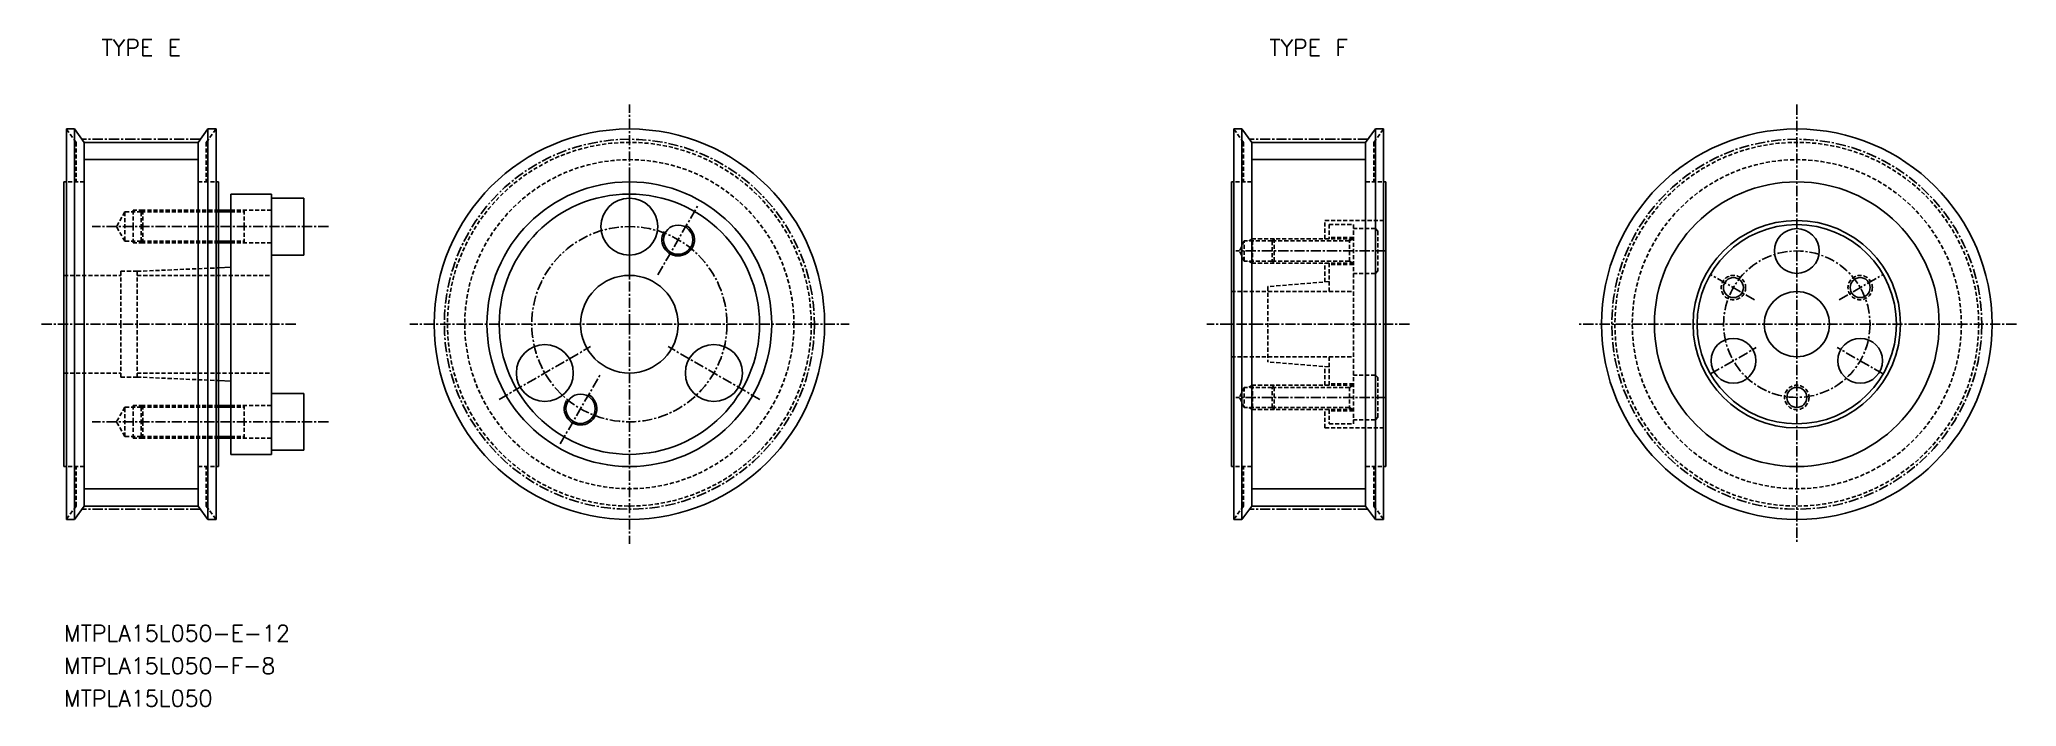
# Model space of a CAD drawing. Extents: x 21 to 264, y 3 to 85.
import ezdxf
from ezdxf.enums import TextEntityAlignment as Align

# ---------------------------------------------------------------- set-up
doc = ezdxf.new("R2010")
doc.units = 0
doc.linetypes.add('CENTER', pattern=[2, 1.25, -0.25, 0.25, -0.25])
doc.linetypes.add('DASHED', pattern=[0.75, 0.5, -0.25])
doc.layers.get('0').update_dxf_attribs({"linetype": 'CONTINUOUS'})
doc.layers.add('CENTER', color=1, linetype='CENTER')
doc.styles.add('MISUMI', font='txt.shx')

msp = doc.modelspace()

# ---------------------------------------------------------------- linework, layer by layer
at = {"color": 3, "linetype": 'DASHED'}
for p, q in [((26, 72.36), (24.8, 74)), ((42, 72.36), (43.2, 74)), ((169.5, 72.36), (168.3, 74)), ((185.5, 72.36), (186.7, 74)), ((26, 72.36), (26, 67.5)), ((42, 72.36), (42, 67.5)), ((169.5, 72.36), (169.5, 67.5)), ((185.5, 72.36), (185.5, 67.5)), ((27, 67.5), (24.8, 67.5)), ((41, 67.5), (43.2, 67.5)), ((170.5, 67.5), (168.3, 67.5)), ((184.5, 67.5), (186.7, 67.5)), ((32, 63.8), (30.96, 62)), ((32, 63.8), (32, 60.2)), ((34, 63.8), (32, 63.8)), ((34.2, 64), (33, 64)), ((33, 64), (33, 62)), ((34.2, 64), (34, 63.8)), ((34, 63.8), (43.5, 63.8)), ((34, 63.8), (34, 62)), ((43.5, 64), (34.2, 64)), ((34.2, 64), (34.2, 62)), ((50, 64), (45, 64)), ((45, 63.8), (46.67, 63.8)), ((46.67, 64), (46.67, 62)), ((32, 60.2), (30.96, 62)), ((33, 60), (33, 62)), ((34, 60.2), (34, 62)), ((34.2, 60), (34.2, 62)), ((46.67, 60), (46.67, 62)), ((179.5, 62.75), (187, 62.75)), ((179.5, 60.5), (179.5, 62.75)), ((180, 62.25), (183, 62.25)), ((180, 62.25), (180, 60.5)), ((183, 62.25), (183, 37.75)), ((185.7, 61.75), (183, 61.75)), ((185.7, 61.75), (185.7, 56.25)), ((185.7, 61.75), (186, 61.45)), ((186, 61.45), (186, 56.55)), ((34, 60.2), (32, 60.2)), ((34.2, 60), (33, 60)), ((34, 60.2), (43.5, 60.2)), ((34.2, 60), (34, 60.2)), ((43.5, 60), (34.2, 60)), ((45, 60.2), (46.67, 60.2)), ((50, 60), (45, 60)), ((169.59, 60.23), (169, 59)), ((169.59, 57.77), (169, 59)), ((169.01, 59), (169.01, 59)), ((173, 60.23), (169.59, 60.23)), ((169.59, 57.77), (169.59, 60.23)), ((170.59, 60.5), (170.12, 60.23)), ((173.27, 60.5), (170.59, 60.5)), ((170.59, 57.5), (170.59, 60.5)), ((173, 60.23), (173.27, 60.5)), ((182.5, 60.23), (173, 60.23)), ((173, 60.23), (173, 57.77)), ((183, 60.5), (173.27, 60.5)), ((173.27, 60.5), (173.27, 57.5)), ((183, 60.65), (180, 60.65)), ((182.5, 60.5), (182.5, 57.5)), ((182.5, 60.23), (182.97, 60.5)), ((24.5, 56), (31.5, 56)), ((31.5, 56.5), (31.5, 50)), ((31.5, 56.5), (33.5, 56.5)), ((33.5, 56.5), (43.5, 56.93)), ((33.5, 56.5), (33.5, 50)), ((33.5, 56), (50, 56)), ((169.57, 57.8), (169.57, 57.8)), ((173, 57.77), (169.57, 57.77)), ((170.57, 57.5), (170.1, 57.77)), ((173.27, 57.5), (170.57, 57.5)), ((182.5, 57.77), (173, 57.77)), ((173.27, 57.5), (173, 57.77)), ((183, 57.5), (173.27, 57.5)), ((179.5, 55.21), (179.5, 57.5)), ((180, 57.5), (180, 54)), ((183, 57.35), (180, 57.35)), ((182.5, 57.77), (182.97, 57.5)), ((185.7, 56.25), (183, 56.25)), ((185.7, 56.25), (186, 56.55)), ((168, 54), (172.5, 54)), ((180, 55.25), (172.5, 54.62)), ((172.5, 54.62), (172.5, 45.37)), ((172.5, 54), (183, 54)), ((31.5, 43.5), (31.5, 50)), ((33.5, 43.5), (33.5, 50)), ((24.5, 44), (31.5, 44)), ((33.5, 44), (50, 44)), ((168, 46), (172.5, 46)), ((172.5, 46), (183, 46)), ((180, 44.75), (172.5, 45.37)), ((179.5, 42.5), (179.5, 44.79)), ((180, 46), (180, 42.5)), ((185.7, 43.75), (183, 43.75)), ((185.7, 38.25), (185.7, 43.75)), ((185.7, 43.75), (186, 43.45)), ((31.5, 43.5), (33.5, 43.5)), ((33.5, 43.5), (43.5, 43.07)), ((169.59, 42.23), (169, 41)), ((169.59, 42.23), (169.59, 39.77)), ((173, 42.23), (169.59, 42.23)), ((169.59, 42.2), (169.59, 42.2)), ((170.59, 42.5), (170.12, 42.23)), ((170.59, 42.5), (170.59, 39.5)), ((173.27, 42.5), (170.59, 42.5)), ((173.27, 42.5), (173, 42.23)), ((182.5, 42.23), (173, 42.23)), ((173, 39.77), (173, 42.23)), ((183, 42.5), (173.27, 42.5)), ((173.27, 39.5), (173.27, 42.5)), ((183, 42.65), (180, 42.65)), ((182.5, 39.5), (182.5, 42.5)), ((182.5, 42.23), (182.97, 42.5)), ((186, 38.55), (186, 43.45)), ((32, 39.8), (30.96, 38)), ((32, 36.2), (32, 39.8)), ((34, 39.8), (32, 39.8)), ((33, 40), (33, 38)), ((34.2, 40), (33, 40)), ((34.2, 40), (34, 39.8)), ((34, 39.8), (43.5, 39.8)), ((34, 39.8), (34, 38)), ((43.5, 40), (34.2, 40)), ((34.2, 40), (34.2, 38)), ((50, 40), (45, 40)), ((45, 39.8), (46.67, 39.8)), ((46.67, 40), (46.67, 38)), ((169.59, 39.77), (169, 41)), ((169.01, 41), (169.01, 41)), ((173, 39.77), (169.59, 39.77)), ((170.59, 39.5), (170.12, 39.77)), ((173.27, 39.5), (170.59, 39.5)), ((182.5, 39.77), (173, 39.77)), ((173, 39.77), (173.27, 39.5)), ((183, 39.5), (173.27, 39.5)), ((179.5, 37.25), (179.5, 39.5)), ((180, 39.5), (180, 37.75)), ((183, 39.35), (180, 39.35)), ((182.5, 39.77), (182.97, 39.5)), ((32, 36.2), (30.96, 38)), ((33, 36), (33, 38)), ((34, 36.2), (34, 38)), ((34.2, 36), (34.2, 38)), ((46.67, 36), (46.67, 38)), ((179.5, 37.25), (187, 37.25)), ((180, 37.75), (183, 37.75)), ((185.7, 38.25), (183, 38.25)), ((185.7, 38.25), (186, 38.55)), ((34, 36.2), (32, 36.2)), ((34.2, 36), (33, 36)), ((34, 36.2), (43.5, 36.2)), ((34.2, 36), (34, 36.2)), ((43.5, 36), (34.2, 36)), ((45, 36.2), (46.67, 36.2)), ((50, 36), (45, 36)), ((27, 32.5), (24.8, 32.5)), ((26, 27.64), (26, 32.5)), ((41, 32.5), (43.2, 32.5)), ((42, 27.64), (42, 32.5)), ((170.5, 32.5), (168.3, 32.5)), ((169.5, 27.64), (169.5, 32.5)), ((184.5, 32.5), (186.7, 32.5)), ((185.5, 27.64), (185.5, 32.5)), ((26, 27.64), (24.8, 26)), ((42, 27.64), (43.2, 26)), ((169.5, 27.64), (168.3, 26)), ((185.5, 27.64), (186.7, 26))]:
    msp.add_line(p, q, dxfattribs=at)
at = {"color": 7, "linetype": 'CONTINUOUS'}
for p, q in [((24.8, 74), (24.8, 67.5)), ((25.8, 74), (24.8, 74)), ((25.8, 74), (25.8, 26)), ((27, 72.36), (25.8, 74)), ((41, 72.36), (42.2, 74)), ((42.2, 74), (42.2, 26)), ((42.2, 74), (43.2, 74)), ((43.2, 74), (43.2, 67.5)), ((168.3, 74), (168.3, 67.5)), ((169.3, 74), (168.3, 74)), ((169.3, 74), (169.3, 26)), ((170.5, 72.36), (169.3, 74)), ((184.5, 72.36), (185.7, 74)), ((185.7, 74), (185.7, 26)), ((185.7, 74), (186.7, 74)), ((186.7, 74), (186.7, 67.5)), ((41, 72.36), (27, 72.36)), ((27, 72.36), (27, 67.5)), ((41, 72.36), (41, 67.5)), ((184.5, 72.36), (170.5, 72.36)), ((170.5, 72.36), (170.5, 67.5)), ((184.5, 72.36), (184.5, 67.5)), ((24.5, 67.5), (24.5, 50)), ((24.8, 67.5), (24.5, 67.5)), ((24.8, 67.5), (24.8, 50)), ((27, 67.5), (27, 32.5)), ((41, 67.5), (41, 32.5)), ((43.2, 67.5), (43.2, 50)), ((43.2, 67.5), (43.5, 67.5)), ((43.5, 67.5), (43.5, 64)), ((45, 66), (50, 66)), ((45, 66), (45, 64)), ((50, 66), (50, 65.5)), ((168, 67.5), (168, 32.5)), ((168.3, 67.5), (168, 67.5)), ((168.3, 67.5), (168.3, 32.5)), ((170.5, 67.5), (170.5, 32.5)), ((184.5, 67.5), (184.5, 32.5)), ((186.7, 67.5), (186.7, 32.5)), ((186.7, 67.5), (187, 67.5)), ((187, 32.5), (187, 67.5)), ((43.5, 64), (43.5, 60)), ((45, 64), (43.5, 64)), ((45, 64), (45, 60)), ((50, 65.5), (50, 58.5)), ((50, 65.5), (54, 65.5)), ((54, 65.5), (54, 62)), ((54, 58.5), (54, 62)), ((43.5, 60), (43.5, 56.93)), ((45, 60), (43.5, 60)), ((45, 60), (45, 57)), ((50, 58.5), (50, 50)), ((50, 58.5), (54, 58.5)), ((45, 57), (43.5, 56.93)), ((43.5, 56.93), (43.5, 50)), ((45, 57), (45, 50)), ((24.5, 32.5), (24.5, 50)), ((24.8, 32.5), (24.8, 50)), ((43.2, 32.5), (43.2, 50)), ((43.5, 43.07), (43.5, 50)), ((45, 43), (45, 50)), ((50, 41.5), (50, 50)), ((43.5, 40), (43.5, 43.07)), ((45, 43), (43.5, 43.07)), ((45, 40), (45, 43)), ((50, 34.5), (50, 41.5)), ((50, 41.5), (54, 41.5)), ((54, 41.5), (54, 38)), ((43.5, 36), (43.5, 40)), ((45, 40), (43.5, 40)), ((45, 36), (45, 40)), ((54, 34.5), (54, 38)), ((43.5, 32.5), (43.5, 36)), ((45, 36), (43.5, 36)), ((45, 34), (45, 36)), ((50, 34.5), (54, 34.5)), ((50, 34), (50, 34.5)), ((24.8, 32.5), (24.5, 32.5)), ((24.8, 26), (24.8, 32.5)), ((27, 27.64), (27, 32.5)), ((41, 27.64), (41, 32.5)), ((43.2, 26), (43.2, 32.5)), ((43.2, 32.5), (43.5, 32.5)), ((45, 34), (50, 34)), ((168.3, 32.5), (168, 32.5)), ((168.3, 26), (168.3, 32.5)), ((170.5, 27.64), (170.5, 32.5)), ((184.5, 27.64), (184.5, 32.5)), ((186.7, 26), (186.7, 32.5)), ((186.7, 32.5), (187, 32.5)), ((27, 27.64), (25.8, 26)), ((41, 27.64), (27, 27.64)), ((41, 27.64), (42.2, 26)), ((170.5, 27.64), (169.3, 26)), ((184.5, 27.64), (170.5, 27.64)), ((184.5, 27.64), (185.7, 26)), ((25.8, 26), (24.8, 26)), ((42.2, 26), (43.2, 26)), ((169.3, 26), (168.3, 26)), ((185.7, 26), (186.7, 26))]:
    msp.add_line(p, q, dxfattribs=at)
at = {"color": 3, "linetype": 'CONTINUOUS'}
for p, q in [((41, 70.23), (27, 70.23)), ((184.5, 70.23), (170.5, 70.23)), ((41, 29.77), (27, 29.77)), ((184.5, 29.77), (170.5, 29.77))]:
    msp.add_line(p, q, dxfattribs=at)
at = {"color": 3}
for p, q in [((45, 63.8), (43.5, 63.8)), ((45, 60.2), (43.5, 60.2)), ((45, 39.8), (43.5, 39.8)), ((45, 36.2), (43.5, 36.2))]:
    msp.add_line(p, q, dxfattribs=at)
at = {"color": 7, "linetype": 'CONTINUOUS'}
for centre, radius in [((94, 50), 24), ((237.5, 50), 24), ((94, 50), 17.5), ((94, 50), 16), ((94, 50), 16), ((237.5, 50), 17.5), ((94, 62), 3.5), ((100, 60.39), 1.8), ((237.5, 50), 12.75), ((237.5, 50), 12.25), ((237.5, 59), 2.75), ((94, 50), 6), ((229.71, 54.5), 1.23), ((237.5, 50), 4), ((245.29, 54.5), 1.23), ((83.61, 44), 3.5), ((104.39, 44), 3.5), ((229.71, 45.5), 2.75), ((245.29, 45.5), 2.75), ((88, 39.61), 1.8), ((237.5, 41), 1.23)]:
    msp.add_circle(centre, radius, dxfattribs=at)
at = {"color": 3, "linetype": 'DASHED'}
for centre, radius in [((94, 50), 22.36), ((237.5, 50), 22.36), ((94, 50), 20.23), ((237.5, 50), 20.23), ((229.71, 54.5), 1.5), ((245.29, 54.5), 1.5), ((237.5, 41), 1.5)]:
    msp.add_circle(centre, radius, dxfattribs=at)
at = {"color": 3}
for centre in [(100, 60.39), (88, 39.61)]:
    msp.add_arc(centre, 2, 150, 62, dxfattribs=at)
at = {"layer": 'CENTER', "color": 1, "linetype": 'CENTER'}
for p, q in [((94, 50), (94, 77)), ((237.5, 77), (237.5, 23)), ((41.28, 72.74), (26.72, 72.74)), ((184.78, 72.74), (170.22, 72.74)), ((94, 68.5), (94, 55.5)), ((97.5, 56.06), (102.5, 64.72)), ((57, 62), (27.96, 62)), ((187, 59), (168.55, 59)), ((232.3, 53), (226.89, 56.12)), ((242.7, 53), (248.11, 56.12)), ((53, 50), (21.5, 50)), ((94, 50), (67, 50)), ((94, 50), (121, 50)), ((94, 50), (94, 23)), ((189.89, 50), (165, 50)), ((264.5, 50), (210.5, 50)), ((77.98, 40.75), (89.24, 47.25)), ((110.02, 40.75), (98.76, 47.25)), ((226.89, 43.88), (232.52, 47.12)), ((248.11, 43.88), (242.48, 47.12)), ((85.5, 35.28), (90.5, 43.94)), ((187, 41), (168.55, 41)), ((57, 38), (27.96, 38)), ((41.28, 27.26), (26.72, 27.26)), ((184.78, 27.26), (170.22, 27.26))]:
    msp.add_line(p, q, dxfattribs=at)
for centre, radius in [((94, 50), 22.74), ((237.5, 50), 22.74), ((94, 50), 12), ((237.5, 50), 9)]:
    msp.add_circle(centre, radius, dxfattribs=at)

# ---------------------------------------------------------------- texts
at = {"color": 7, "linetype": 'CONTINUOUS', "style": 'MISUMI'}
for s, p in [('TYPE E', (34, 84)), ('TYPE F', (177.5, 84))]:
    msp.add_text(s, height=2, dxfattribs=at).set_placement(p, align=Align.MIDDLE_CENTER)
for s, p in [('MTPLA15L050-E-12', (24.5, 11)), ('MTPLA15L050-F-8', (24.5, 7)), ('MTPLA15L050', (24.5, 3))]:
    msp.add_text(s, height=2, dxfattribs=at).set_placement(p)

doc.saveas('drawing.dxf')
